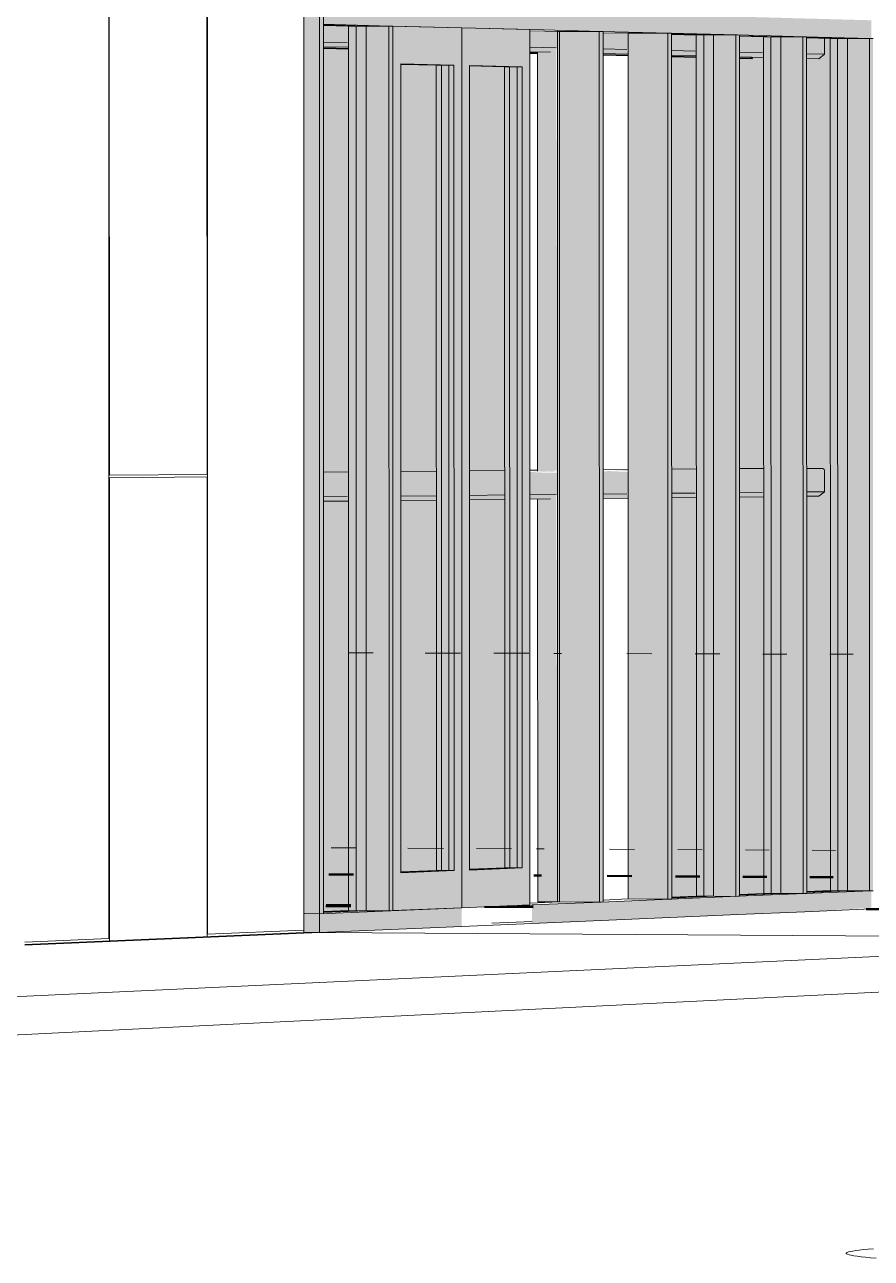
# Model space of a CAD drawing. Header units: inches. Extents: x 31156 to 31160, y -65 to 66.
# Drawn here: x 31156.67972 to 31156.69941, y 59.14584 to 59.17454 of the extents above; entities that cross this region are included whole.
import ezdxf

# ---------------------------------------------------------------- set-up
doc = ezdxf.new("R2010")
doc.units = ezdxf.units.IN
doc.header["$MEASUREMENT"] = 0
doc.linetypes.add('Center 1_4_', pattern=[0.53125, 0.25, -0.09375, 0.09375, -0.09375])
doc.linetypes.add('Hidden', pattern=[0.28125, 0.1875, -0.09375])
for name, color, linetype, lineweight in [('A-DOOR', 31, 'Continuous', 13), ('A-GLAZ-CURT', 52, 'Continuous', 9), ('A-GLAZ-CWMG', 51, 'Continuous', 9), ('A-PROP-SBCK', 71, 'Hidden', 50), ('A-WALL-PATT', 111, 'Continuous', 13), ('C-BLDG-PADS', 91, 'Continuous', 9), ('C-TOPO', 7, 'Continuous', 9), ('Conc', 7, 'Continuous', 9), ('EOP-PR', 4, 'Continuous', 9), ('L-SITE-WALL', 31, 'Continuous', 13), ('PROP', 3, 'Center 1_4_', 9), ('S-BEAM', 12, 'Continuous', 9)]:
    doc.layers.add(name, color=color, linetype=linetype, lineweight=lineweight)

# ---------------------------------------------------------------- blocks, each defined once
blk = doc.blocks.new('FP_20-Looking North East')
at = {"layer": 'A-WALL-PATT', "lineweight": 9}
for p, q in [((31156.681688, 59.164054), (31156.681685, 59.185318)), ((31156.68396, 59.164073), (31156.683957, 59.185181)), ((31156.681677, 59.153277), (31156.681674, 59.174775)), ((31156.683973, 59.153376), (31156.68397, 59.174715)), ((31156.68396, 59.164073), (31156.681688, 59.164054)), ((31156.681688, 59.163998), (31156.68396, 59.164017)), ((31156.681689, 59.153222), (31156.681688, 59.163998)), ((31156.683961, 59.15332), (31156.68396, 59.164017)), ((31156.679721, 59.153194), (31156.681677, 59.153277)), ((31156.683973, 59.153376), (31156.686212, 59.153471))]:
    blk.add_line(p, q, dxfattribs=at)

msp = doc.modelspace()

# ---------------------------------------------------------------- hatches: boundary and pattern name
at = {"layer": 'A-DOOR', "lineweight": 5}
for points in [[(31156.688283, 59.153926), (31156.68828, 59.174503), (31156.687869, 59.174501), (31156.687872, 59.153928), (31156.688237, 59.153926)], [(31156.689583, 59.173594), (31156.688479, 59.173623), (31156.689568, 59.173595)], [(31156.689586, 59.154857), (31156.689583, 59.173594), (31156.689291, 59.173594), (31156.689294, 59.154859)], [(31156.689703, 59.154856), (31156.6897, 59.173595), (31156.689583, 59.173594), (31156.689586, 59.154857)], [(31156.691173, 59.154918), (31156.691171, 59.173558), (31156.69088, 59.173557), (31156.690882, 59.15492)], [(31156.691289, 59.154918), (31156.691287, 59.173558), (31156.691171, 59.173557), (31156.691173, 59.154918)]]:
    msp.add_hatch(color=256, dxfattribs=at).paths.add_polyline_path(points, flags=0)
h = msp.add_hatch(color=256, dxfattribs=at)
h.paths.add_polyline_path([(31156.688283, 59.153926), (31156.689884, 59.153992), (31156.689881, 59.174462), (31156.68828, 59.174503), (31156.688283, 59.153961)], flags=0)
h.paths.add_polyline_path([(31156.688465, 59.154809), (31156.688463, 59.173623), (31156.6897, 59.173595), (31156.689703, 59.154856)], flags=0)
h = msp.add_hatch(color=256, dxfattribs=at)
h.paths.add_polyline_path([(31156.689884, 59.153992), (31156.691469, 59.154058), (31156.691466, 59.174421), (31156.689881, 59.174462), (31156.689884, 59.155014)], flags=0)
h.paths.add_polyline_path([(31156.690065, 59.15487), (31156.690063, 59.173587), (31156.691287, 59.173558), (31156.691289, 59.154918)], flags=0)
at = {"layer": 'A-DOOR', "lineweight": 5, "transparency": 33554496}
for points in [[(31156.688348, 59.154809), (31156.689586, 59.154857), (31156.689583, 59.173594), (31156.688346, 59.173623), (31156.688348, 59.155014)], [(31156.689948, 59.154871), (31156.691173, 59.154918), (31156.691171, 59.173558), (31156.689946, 59.173586), (31156.689948, 59.155014)]]:
    msp.add_hatch(color=256, dxfattribs=at).paths.add_polyline_path(points, flags=0)
at = {"layer": 'A-GLAZ-CURT', "transparency": 33554458}
for points in [[(31156.686672, 59.153884), (31156.687663, 59.153925), (31156.687634, 59.174504), (31156.68667, 59.174504), (31156.686672, 59.153924)], [(31156.694767, 59.15422), (31156.695739, 59.15426), (31156.695712, 59.174296), (31156.694764, 59.174296), (31156.694767, 59.154259)], [(31156.696345, 59.154285), (31156.697304, 59.154325), (31156.697277, 59.174256), (31156.696342, 59.17425), (31156.696345, 59.154324)], [(31156.697906, 59.15435), (31156.698852, 59.154389), (31156.698825, 59.174216), (31156.697903, 59.174216), (31156.697906, 59.154388)]]:
    msp.add_hatch(color=256, dxfattribs=at).paths.add_polyline_path(points, flags=0)
at = {"layer": 'A-GLAZ-CURT', "lineweight": 5, "transparency": 33554458}
for points in [[(31156.694246, 59.154198), (31156.694244, 59.174334), (31156.694013, 59.174328), (31156.694016, 59.154199), (31156.694174, 59.154198)], [(31156.695826, 59.154264), (31156.695824, 59.174293), (31156.695594, 59.174288), (31156.695597, 59.154265), (31156.695755, 59.154264)], [(31156.69739, 59.154328), (31156.697387, 59.174253), (31156.697159, 59.17425), (31156.697162, 59.15433), (31156.697319, 59.154329)]]:
    msp.add_hatch(color=256, dxfattribs=at).paths.add_polyline_path(points, flags=0)
at = {"layer": 'A-GLAZ-CWMG', "lineweight": 5}
for points in [[(31156.686578, 59.153855), (31156.686575, 59.174767), (31156.686209, 59.174766), (31156.686212, 59.153857)], [(31156.686578, 59.153855), (31156.68667, 59.153859), (31156.686667, 59.174765), (31156.686575, 59.174767), (31156.686578, 59.153957)], [(31156.688234, 59.174504), (31156.688234, 59.174942), (31156.686667, 59.174985), (31156.686667, 59.174545)], [(31156.687663, 59.153927), (31156.68766, 59.174502), (31156.687249, 59.174501), (31156.687252, 59.153927), (31156.687298, 59.153929)], [(31156.68766, 59.174504), (31156.687658, 59.174519), (31156.687588, 59.174505)], [(31156.688191, 59.153924), (31156.688189, 59.174504), (31156.68766, 59.174501), (31156.687663, 59.153927)], [(31156.688191, 59.153922), (31156.688283, 59.153926), (31156.68828, 59.174503), (31156.688189, 59.174505), (31156.688191, 59.153961)], [(31156.692153, 59.174376), (31156.692104, 59.174404), (31156.692111, 59.174377)], [(31156.692111, 59.154129), (31156.692155, 59.154132), (31156.692153, 59.174376), (31156.692108, 59.174375), (31156.692111, 59.154132)], [(31156.693082, 59.154127), (31156.693079, 59.174378), (31156.692153, 59.174366), (31156.692155, 59.15413), (31156.6922, 59.154132)], [(31156.693082, 59.154125), (31156.69317, 59.154129), (31156.693168, 59.174377), (31156.693079, 59.174379), (31156.693081, 59.155014)], [(31156.693753, 59.174335), (31156.693749, 59.174362), (31156.693174, 59.17435)], [(31156.694677, 59.154194), (31156.694674, 59.174337), (31156.693753, 59.174334), (31156.693755, 59.154197), (31156.694112, 59.154197)], [(31156.694677, 59.154192), (31156.694765, 59.154195), (31156.694762, 59.174336), (31156.694674, 59.174338), (31156.694677, 59.155014)], [(31156.695737, 59.174296), (31156.695332, 59.174321), (31156.695669, 59.174297)], [(31156.695739, 59.154262), (31156.695737, 59.174294), (31156.695336, 59.174293), (31156.695338, 59.154262), (31156.695381, 59.154264)], [(31156.696256, 59.154259), (31156.696253, 59.174296), (31156.695737, 59.174293), (31156.695739, 59.154262)], [(31156.696256, 59.154257), (31156.696342, 59.154261), (31156.69634, 59.174295), (31156.696253, 59.174297), (31156.696256, 59.155013)], [(31156.697301, 59.174255), (31156.696898, 59.174281), (31156.697234, 59.174257)], [(31156.697304, 59.154327), (31156.697301, 59.174254), (31156.696902, 59.17425), (31156.696904, 59.154327), (31156.696947, 59.154329)], [(31156.697818, 59.154324), (31156.697815, 59.174256), (31156.697301, 59.17425), (31156.697304, 59.154327)], [(31156.697818, 59.154322), (31156.697904, 59.154326), (31156.697901, 59.174255), (31156.697815, 59.17425), (31156.697818, 59.155013)], [(31156.698849, 59.174215), (31156.698313, 59.174244), (31156.698783, 59.174217)], [(31156.698852, 59.154391), (31156.698849, 59.174214), (31156.698452, 59.174213), (31156.698454, 59.154391), (31156.698497, 59.154393)], [(31156.699364, 59.154388), (31156.699361, 59.174216), (31156.698849, 59.174213), (31156.698852, 59.154391)], [(31156.699364, 59.154386), (31156.699449, 59.15439), (31156.699446, 59.174215), (31156.699361, 59.174217), (31156.699364, 59.155013)], [(31156.686578, 59.153416), (31156.688237, 59.153488), (31156.688237, 59.153924), (31156.686578, 59.153855)]]:
    msp.add_hatch(color=256, dxfattribs=at).paths.add_polyline_path(points, flags=0)
at = {"layer": 'A-GLAZ-CWMG'}
for points in [[(31156.689881, 59.174462), (31156.689881, 59.174897), (31156.688234, 59.174942), (31156.688234, 59.174504), (31156.689709, 59.174466)], [(31156.691511, 59.17442), (31156.691511, 59.174853), (31156.689881, 59.174897), (31156.689881, 59.174462)], [(31156.693123, 59.174378), (31156.693123, 59.174809), (31156.691511, 59.174853), (31156.691511, 59.17442)], [(31156.694718, 59.174337), (31156.694718, 59.174766), (31156.693123, 59.174809), (31156.693123, 59.174378), (31156.69411, 59.174353)], [(31156.696297, 59.174296), (31156.696296, 59.174723), (31156.694718, 59.174766), (31156.694718, 59.174337)], [(31156.697858, 59.174256), (31156.697858, 59.17468), (31156.696296, 59.174723), (31156.696297, 59.174296)], [(31156.699404, 59.174216), (31156.699403, 59.174638), (31156.697858, 59.17468), (31156.697858, 59.174256), (31156.698095, 59.17425)], [(31156.697861, 59.153901), (31156.699406, 59.153992), (31156.699406, 59.154388), (31156.697861, 59.154324), (31156.697861, 59.153988)], [(31156.691514, 59.153628), (31156.693126, 59.153698), (31156.693126, 59.154127), (31156.691514, 59.15406), (31156.691514, 59.15397)], [(31156.693126, 59.153698), (31156.694721, 59.153766), (31156.694721, 59.154193), (31156.693126, 59.154127), (31156.693126, 59.153975)], [(31156.694721, 59.153766), (31156.696299, 59.153834), (31156.696299, 59.154259), (31156.694721, 59.154193), (31156.694721, 59.153979)], [(31156.696299, 59.153834), (31156.697861, 59.153901), (31156.697861, 59.154324), (31156.696299, 59.154259), (31156.696299, 59.153984)], [(31156.686548, 59.153415), (31156.686578, 59.153416), (31156.686578, 59.153855), (31156.686212, 59.153857), (31156.686212, 59.153417)], [(31156.688237, 59.153488), (31156.689884, 59.153558), (31156.689884, 59.153992), (31156.688237, 59.153924)]]:
    msp.add_hatch(color=256, dxfattribs=at).paths.add_polyline_path(points, flags=0)
at = {"layer": 'A-GLAZ-CWMG', "lineweight": 5}
h = msp.add_hatch(color=256, dxfattribs=at)
h.paths.add_polyline_path([(31156.692111, 59.154129), (31156.692081, 59.163607), (31156.691948, 59.163503), (31156.691647, 59.1635), (31156.691648, 59.154131)], flags=0)
h.paths.add_polyline_path([(31156.692037, 59.164157), (31156.69211, 59.164169), (31156.692079, 59.174), (31156.691947, 59.173896), (31156.691646, 59.173903), (31156.691647, 59.164157)], flags=0)
at = {"layer": 'S-BEAM', "lineweight": 5}
h = msp.add_hatch(color=256, dxfattribs=at)
h.paths.add_polyline_path([(31156.698317, 59.173848), (31156.698317, 59.174218), (31156.697905, 59.174213), (31156.697908, 59.173858)], flags=0)
h.paths.add_polyline_path([(31156.696902, 59.173882), (31156.696902, 59.174254), (31156.696344, 59.17425), (31156.696347, 59.173896)], flags=0)
h.paths.add_polyline_path([(31156.695336, 59.17392), (31156.695336, 59.174294), (31156.694766, 59.174293), (31156.694769, 59.173934)], flags=0)
h.paths.add_polyline_path([(31156.68725, 59.174118), (31156.68725, 59.174502), (31156.686672, 59.174501), (31156.686674, 59.174132)], flags=0)
h.paths.add_polyline_path([(31156.678658, 59.174328), (31156.678658, 59.174723), (31156.678154, 59.174723), (31156.678157, 59.174341), (31156.678658, 59.174328)], flags=0)
h.paths.add_polyline_path([(31156.639147, 59.175295), (31156.639147, 59.175739), (31156.638351, 59.175739), (31156.638353, 59.175314), (31156.639147, 59.175295)], flags=0)
h.paths.add_polyline_path([(31156.576335, 59.176831), (31156.576335, 59.177354), (31156.574546, 59.1774), (31156.574549, 59.176875), (31156.576335, 59.176831)], flags=0)
h.paths.add_polyline_path([(31156.570169, 59.176982), (31156.570169, 59.177512), (31156.568393, 59.177558), (31156.568396, 59.177025)], flags=0)
h.paths.add_polyline_path([(31156.566973, 59.17706), (31156.566973, 59.177594), (31156.565158, 59.177641), (31156.565161, 59.177104), (31156.566624, 59.177069)], flags=0)
h.paths.add_polyline_path([(31156.563728, 59.177139), (31156.563728, 59.177678), (31156.561874, 59.177726), (31156.561877, 59.177185), (31156.562231, 59.177176)], flags=0)
h.paths.add_polyline_path([(31156.560434, 59.17722), (31156.560433, 59.177763), (31156.558539, 59.177811), (31156.558542, 59.177266)], flags=0)
h.paths.add_polyline_path([(31156.486483, 59.179029), (31156.486483, 59.179664), (31156.48408, 59.179726), (31156.484082, 59.179087), (31156.486483, 59.179029)], flags=0)
h.paths.add_polyline_path([(31156.41626, 59.180746), (31156.41626, 59.181469), (31156.412206, 59.181574), (31156.412209, 59.180845), (31156.41626, 59.180746)], flags=0)
h.paths.add_polyline_path([(31156.337335, 59.182677), (31156.337335, 59.183499), (31156.332618, 59.18362), (31156.33262, 59.182792), (31156.334224, 59.182753)], flags=0)
h.paths.add_polyline_path([(31156.305378, 59.183458), (31156.305378, 59.18432), (31156.299404, 59.184474), (31156.299406, 59.183604)], flags=0)
h.paths.add_polyline_path([(31156.297163, 59.183659), (31156.297163, 59.184531), (31156.290743, 59.184696), (31156.290745, 59.183816)], flags=0)
h.paths.add_polyline_path([(31156.288477, 59.183872), (31156.288477, 59.184755), (31156.281864, 59.184925), (31156.281865, 59.184033), (31156.286087, 59.18393)], flags=0)
h.paths.add_polyline_path([(31156.279571, 59.184089), (31156.279571, 59.184984), (31156.272757, 59.185159), (31156.272758, 59.184256), (31156.277339, 59.184144)], flags=0)
h.paths.add_polyline_path([(31156.270437, 59.184313), (31156.270437, 59.185219), (31156.263414, 59.185399), (31156.263415, 59.184484), (31156.268591, 59.184358)], flags=0)
h.paths.add_polyline_path([(31156.261067, 59.184542), (31156.261067, 59.185459), (31156.253825, 59.185646), (31156.253827, 59.184719), (31156.255472, 59.184679)], flags=0)
h.paths.add_polyline_path([(31156.251451, 59.184777), (31156.251451, 59.185707), (31156.246072, 59.185845), (31156.246072, 59.184909), (31156.246727, 59.184893)], flags=0)
h = msp.add_hatch(color=256, dxfattribs=at)
h.paths.add_polyline_path([(31156.696646, 59.173758), (31156.696614, 59.173784), (31156.696524, 59.173761)], flags=0)
h.paths.add_polyline_path([(31156.695343, 59.17379), (31156.695343, 59.173814), (31156.695343, 59.17379)], flags=0)
h.paths.add_polyline_path([(31156.687257, 59.173984), (31156.687257, 59.174009), (31156.687257, 59.173984)], flags=0)
h.paths.add_polyline_path([(31156.570177, 59.176796), (31156.570177, 59.176831), (31156.568401, 59.176874), (31156.568404, 59.176839), (31156.570177, 59.176796)], flags=0)
h.paths.add_polyline_path([(31156.566271, 59.17689), (31156.566271, 59.176925), (31156.565166, 59.176952), (31156.565169, 59.176916)], flags=0)
h.paths.add_polyline_path([(31156.563736, 59.176951), (31156.563736, 59.176986), (31156.561882, 59.177031), (31156.561885, 59.176995), (31156.563736, 59.176951)], flags=0)
h.paths.add_polyline_path([(31156.560441, 59.17703), (31156.560442, 59.177066), (31156.558547, 59.177111), (31156.55855, 59.177075), (31156.560441, 59.17703)], flags=0)
h.paths.add_polyline_path([(31156.416266, 59.180493), (31156.416267, 59.180541), (31156.412213, 59.180638), (31156.412215, 59.18059), (31156.413354, 59.180563)], flags=0)
h.paths.add_polyline_path([(31156.334587, 59.182455), (31156.334526, 59.182511), (31156.332623, 59.182557), (31156.332625, 59.182502), (31156.33423, 59.182464)], flags=0)
h.paths.add_polyline_path([(31156.302631, 59.183223), (31156.302568, 59.183281), (31156.299409, 59.183357), (31156.29941, 59.1833)], flags=0)
h.paths.add_polyline_path([(31156.297167, 59.183354), (31156.297168, 59.183411), (31156.290748, 59.183566), (31156.290749, 59.183508), (31156.29387, 59.183433)], flags=0)
h.paths.add_polyline_path([(31156.288481, 59.183562), (31156.288481, 59.183621), (31156.281868, 59.18378), (31156.281869, 59.183721), (31156.285158, 59.183642)], flags=0)
h.paths.add_polyline_path([(31156.279575, 59.183776), (31156.279575, 59.183835), (31156.272761, 59.184), (31156.272762, 59.18394), (31156.277844, 59.183818)], flags=0)
h.paths.add_polyline_path([(31156.270441, 59.183996), (31156.270441, 59.184056), (31156.263417, 59.184225), (31156.263418, 59.184164), (31156.268595, 59.18404)], flags=0)
h.paths.add_polyline_path([(31156.26107, 59.184221), (31156.26107, 59.184281), (31156.253829, 59.184456), (31156.25383, 59.184395), (31156.257671, 59.184303)], flags=0)
h.paths.add_polyline_path([(31156.251454, 59.184452), (31156.251454, 59.184513), (31156.24581, 59.184649), (31156.245778, 59.184694), (31156.245902, 59.184815), (31156.244519, 59.184849), (31156.24452, 59.184618), (31156.248028, 59.184534)], flags=0)
h = msp.add_hatch(color=256, dxfattribs=at)
h.paths.add_polyline_path([(31156.698186, 59.173745), (31156.698317, 59.173848), (31156.697905, 59.173858), (31156.697908, 59.173752)], flags=0)
h.paths.add_polyline_path([(31156.696903, 59.173776), (31156.696873, 59.173883), (31156.696344, 59.173896), (31156.696347, 59.17379), (31156.696742, 59.17378)], flags=0)
h.paths.add_polyline_path([(31156.695336, 59.173814), (31156.695307, 59.173921), (31156.694766, 59.173934), (31156.694769, 59.173828), (31156.695175, 59.173818)], flags=0)
h.paths.add_polyline_path([(31156.68725, 59.174009), (31156.68722, 59.174119), (31156.686672, 59.174132), (31156.686675, 59.174023), (31156.687085, 59.174013)], flags=0)
h.paths.add_polyline_path([(31156.678599, 59.174218), (31156.678737, 59.174326), (31156.678154, 59.174341), (31156.678157, 59.174228)], flags=0)
h.paths.add_polyline_path([(31156.639099, 59.17517), (31156.639252, 59.175292), (31156.638351, 59.175314), (31156.638354, 59.175188)], flags=0)
h.paths.add_polyline_path([(31156.576314, 59.176683), (31156.576336, 59.176701), (31156.576335, 59.176831), (31156.574546, 59.176875), (31156.574549, 59.176725), (31156.576123, 59.176687)], flags=0)
h.paths.add_polyline_path([(31156.57017, 59.176831), (31156.570169, 59.176982), (31156.568393, 59.177025), (31156.568396, 59.176874), (31156.57017, 59.176831)], flags=0)
h.paths.add_polyline_path([(31156.566757, 59.176913), (31156.566887, 59.176987), (31156.566973, 59.176987), (31156.566973, 59.17706), (31156.565158, 59.177104), (31156.565162, 59.176952), (31156.566624, 59.176916)], flags=0)
h.paths.add_polyline_path([(31156.563729, 59.176986), (31156.563728, 59.177139), (31156.561874, 59.177185), (31156.561877, 59.177031), (31156.563729, 59.176986)], flags=0)
h.paths.add_polyline_path([(31156.560434, 59.177066), (31156.560433, 59.17722), (31156.558539, 59.177266), (31156.558542, 59.177111), (31156.560434, 59.177066)], flags=0)
h.paths.add_polyline_path([(31156.486484, 59.178848), (31156.486483, 59.179029), (31156.48408, 59.179087), (31156.484083, 59.178906), (31156.486484, 59.178848)], flags=0)
h.paths.add_polyline_path([(31156.41626, 59.18054), (31156.41626, 59.180746), (31156.412206, 59.180845), (31156.412209, 59.180638), (31156.41626, 59.18054)], flags=0)
h.paths.add_polyline_path([(31156.337336, 59.182443), (31156.337335, 59.182677), (31156.332618, 59.182792), (31156.33262, 59.182556), (31156.337336, 59.182443)], flags=0)
h.paths.add_polyline_path([(31156.305378, 59.183213), (31156.305378, 59.183458), (31156.299404, 59.183604), (31156.299406, 59.183357), (31156.305072, 59.18322)], flags=0)
h.paths.add_polyline_path([(31156.297163, 59.183411), (31156.297163, 59.183659), (31156.290743, 59.183816), (31156.290745, 59.183566), (31156.296855, 59.183418)], flags=0)
h.paths.add_polyline_path([(31156.288477, 59.18362), (31156.288477, 59.183872), (31156.281864, 59.184033), (31156.281865, 59.18378), (31156.288166, 59.183628)], flags=0)
h.paths.add_polyline_path([(31156.279571, 59.183835), (31156.279571, 59.184089), (31156.272757, 59.184256), (31156.272758, 59.183999), (31156.279258, 59.183842)], flags=0)
h.paths.add_polyline_path([(31156.270438, 59.184055), (31156.270437, 59.184313), (31156.263414, 59.184485), (31156.263415, 59.184224), (31156.270121, 59.184063)], flags=0)
h.paths.add_polyline_path([(31156.261067, 59.184281), (31156.261067, 59.184542), (31156.253825, 59.184719), (31156.253827, 59.184455), (31156.260749, 59.184289)], flags=0)
h.paths.add_polyline_path([(31156.251451, 59.184513), (31156.251451, 59.184777), (31156.246072, 59.184909), (31156.245807, 59.184649), (31156.25113, 59.18452)], flags=0)
h = msp.add_hatch(color=256, dxfattribs=at)
h.paths.add_polyline_path([(31156.69663, 59.173741), (31156.696646, 59.173758), (31156.696426, 59.173745)], flags=0)
h.paths.add_polyline_path([(31156.695343, 59.173771), (31156.695343, 59.17379), (31156.695343, 59.173771)], flags=0)
h.paths.add_polyline_path([(31156.687257, 59.173965), (31156.687257, 59.173984), (31156.687257, 59.173965)], flags=0)
h.paths.add_polyline_path([(31156.570177, 59.17677), (31156.570177, 59.176796), (31156.570177, 59.17677)], flags=0)
h.paths.add_polyline_path([(31156.566271, 59.176864), (31156.566271, 59.17689), (31156.565169, 59.17689)], flags=0)
h.paths.add_polyline_path([(31156.563736, 59.176925), (31156.563736, 59.176951), (31156.563736, 59.176925)], flags=0)
h.paths.add_polyline_path([(31156.560442, 59.177004), (31156.560441, 59.17703), (31156.560441, 59.177004)], flags=0)
h.paths.add_polyline_path([(31156.416266, 59.180458), (31156.416266, 59.180493), (31156.412213, 59.18059), (31156.412215, 59.180555), (31156.413072, 59.180534)], flags=0)
h.paths.add_polyline_path([(31156.334557, 59.182416), (31156.334587, 59.182455), (31156.332623, 59.182502), (31156.332625, 59.182462), (31156.33423, 59.182423)], flags=0)
h.paths.add_polyline_path([(31156.3026, 59.183181), (31156.302631, 59.183223), (31156.299409, 59.1833), (31156.29941, 59.183258)], flags=0)
h.paths.add_polyline_path([(31156.297168, 59.183311), (31156.297167, 59.183354), (31156.290748, 59.183508), (31156.290749, 59.183465)], flags=0)
h.paths.add_polyline_path([(31156.288481, 59.18352), (31156.288481, 59.183562), (31156.281868, 59.183721), (31156.281869, 59.183678)], flags=0)
h.paths.add_polyline_path([(31156.279575, 59.183733), (31156.279575, 59.183776), (31156.27276, 59.18394), (31156.272762, 59.183896), (31156.276033, 59.183818)], flags=0)
h.paths.add_polyline_path([(31156.270441, 59.183952), (31156.270441, 59.183996), (31156.263417, 59.184164), (31156.263418, 59.18412), (31156.268595, 59.183996)], flags=0)
h.paths.add_polyline_path([(31156.26107, 59.184176), (31156.26107, 59.184221), (31156.253829, 59.184395), (31156.25383, 59.18435), (31156.255475, 59.18431)], flags=0)
h.paths.add_polyline_path([(31156.251454, 59.184407), (31156.251454, 59.184452), (31156.244519, 59.184618), (31156.24452, 59.184573), (31156.24673, 59.18452)], flags=0)
h = msp.add_hatch(color=256, dxfattribs=at)
h.paths.add_polyline_path([(31156.693753, 59.173959), (31156.693753, 59.174335), (31156.693172, 59.174334), (31156.693174, 59.173973)], flags=0)
h.paths.add_polyline_path([(31156.692153, 59.173998), (31156.692153, 59.174376), (31156.69147, 59.174375), (31156.691473, 59.174015)], flags=0)
h.paths.add_polyline_path([(31156.482016, 59.179138), (31156.482015, 59.180003), (31156.418146, 59.181673), (31156.418148, 59.1807), (31156.482015, 59.179138)], flags=0)
h = msp.add_hatch(color=256, dxfattribs=at)
h.paths.add_polyline_path([(31156.693753, 59.173852), (31156.693724, 59.17396), (31156.693172, 59.173973), (31156.693175, 59.173866), (31156.693592, 59.173856)], flags=0)
h.paths.add_polyline_path([(31156.691991, 59.173895), (31156.692108, 59.173999), (31156.69147, 59.174015), (31156.691474, 59.173907)], flags=0)
h.paths.add_polyline_path([(31156.482017, 59.178956), (31156.482015, 59.179138), (31156.418146, 59.1807), (31156.418149, 59.180495), (31156.482016, 59.178956)], flags=0)
h = msp.add_hatch(color=256, dxfattribs=at)
h.paths.add_polyline_path([(31156.69376, 59.173828), (31156.693757, 59.173852), (31156.69376, 59.173828)], flags=0)
h.paths.add_polyline_path([(31156.691651, 59.173878), (31156.691651, 59.173903), (31156.69148, 59.173882)], flags=0)
h.paths.add_polyline_path([(31156.482024, 59.178914), (31156.482023, 59.178956), (31156.418153, 59.180495), (31156.418155, 59.180448), (31156.482022, 59.178914)], flags=0)
h = msp.add_hatch(color=256, dxfattribs=at)
h.paths.add_polyline_path([(31156.69376, 59.173809), (31156.69376, 59.173828), (31156.69376, 59.173809)], flags=0)
h.paths.add_polyline_path([(31156.691651, 59.17386), (31156.691651, 59.173878), (31156.691651, 59.17386)], flags=0)
h.paths.add_polyline_path([(31156.482024, 59.178882), (31156.482022, 59.178914), (31156.418152, 59.180448), (31156.418155, 59.180413), (31156.482023, 59.178882)], flags=0)
h = msp.add_hatch(color=256, dxfattribs=at)
h.paths.add_polyline_path([(31156.244602, 59.160401), (31156.251451, 59.160458), (31156.251451, 59.160558), (31156.244558, 59.160488), (31156.24459, 59.160451)], flags=0)
h.paths.add_polyline_path([(31156.253826, 59.160477), (31156.261068, 59.160538), (31156.261067, 59.160637), (31156.253826, 59.160563), (31156.253826, 59.160478)], flags=0)
h.paths.add_polyline_path([(31156.263414, 59.160557), (31156.270438, 59.160617), (31156.270437, 59.160713), (31156.263414, 59.160642), (31156.263414, 59.160558)], flags=0)
h.paths.add_polyline_path([(31156.272757, 59.160635), (31156.279572, 59.160693), (31156.279571, 59.160788), (31156.272757, 59.160718), (31156.272757, 59.160636)], flags=0)
h.paths.add_polyline_path([(31156.281864, 59.16071), (31156.288477, 59.160767), (31156.288477, 59.160861), (31156.281864, 59.160792), (31156.281864, 59.160712)], flags=0)
h.paths.add_polyline_path([(31156.290744, 59.160784), (31156.297164, 59.16084), (31156.297163, 59.160931), (31156.290744, 59.160864), (31156.290744, 59.160786)], flags=0)
h.paths.add_polyline_path([(31156.299405, 59.160856), (31156.305379, 59.160908), (31156.305378, 59.160999), (31156.299405, 59.160935), (31156.299405, 59.160858)], flags=0)
h.paths.add_polyline_path([(31156.332619, 59.161132), (31156.337336, 59.161175), (31156.337335, 59.16126), (31156.332619, 59.161206), (31156.332619, 59.161136)], flags=0)
h.paths.add_polyline_path([(31156.484081, 59.162389), (31156.486485, 59.16242), (31156.486483, 59.162478), (31156.484081, 59.162441), (31156.484081, 59.1624)], flags=0)
h.paths.add_polyline_path([(31156.55854, 59.163008), (31156.560435, 59.163053), (31156.560434, 59.163082), (31156.55854, 59.163037), (31156.55854, 59.163021)], flags=0)
h.paths.add_polyline_path([(31156.561875, 59.163035), (31156.56373, 59.16308), (31156.563728, 59.163109), (31156.561875, 59.163064), (31156.561875, 59.163049)], flags=0)
h.paths.add_polyline_path([(31156.56516, 59.163063), (31156.566885, 59.163106), (31156.566878, 59.163135), (31156.56516, 59.163091), (31156.56516, 59.163077)], flags=0)
h.paths.add_polyline_path([(31156.568394, 59.16309), (31156.570171, 59.163133), (31156.57017, 59.163162), (31156.568394, 59.163118), (31156.568394, 59.163104)], flags=0)
h.paths.add_polyline_path([(31156.574547, 59.163141), (31156.576337, 59.163184), (31156.576336, 59.163212), (31156.574547, 59.163169), (31156.574547, 59.163155)], flags=0)
h.paths.add_polyline_path([(31156.638352, 59.16367), (31156.639241, 59.163706), (31156.639203, 59.163725), (31156.638352, 59.163688)], flags=0)
h.paths.add_polyline_path([(31156.678155, 59.164001), (31156.678731, 59.164029), (31156.678694, 59.164048), (31156.678155, 59.16402)], flags=0)
h.paths.add_polyline_path([(31156.686673, 59.164072), (31156.687251, 59.164098), (31156.68725, 59.164118), (31156.686673, 59.164091)], flags=0)
h.paths.add_polyline_path([(31156.694768, 59.164139), (31156.695337, 59.164164), (31156.695336, 59.164184), (31156.694768, 59.164159)], flags=0)
h.paths.add_polyline_path([(31156.696345, 59.164152), (31156.696903, 59.164177), (31156.696902, 59.164197), (31156.696345, 59.164172)], flags=0)
h.paths.add_polyline_path([(31156.697907, 59.164165), (31156.698312, 59.164188), (31156.698275, 59.164208), (31156.697907, 59.164185)], flags=0)
h = msp.add_hatch(color=256, dxfattribs=at)
h.paths.add_polyline_path([(31156.244602, 59.159135), (31156.251451, 59.159203), (31156.251451, 59.160458), (31156.244602, 59.160401), (31156.244602, 59.159845)], flags=0)
h.paths.add_polyline_path([(31156.253826, 59.159227), (31156.261068, 59.159299), (31156.261067, 59.160538), (31156.253826, 59.160477), (31156.253826, 59.159845)], flags=0)
h.paths.add_polyline_path([(31156.263414, 59.159323), (31156.270438, 59.159393), (31156.270437, 59.160615), (31156.263414, 59.160557), (31156.263414, 59.159845)], flags=0)
h.paths.add_polyline_path([(31156.272757, 59.159416), (31156.279572, 59.159484), (31156.279571, 59.160691), (31156.272757, 59.160635), (31156.272757, 59.159844)], flags=0)
h.paths.add_polyline_path([(31156.281864, 59.159507), (31156.288477, 59.159573), (31156.288477, 59.160765), (31156.281864, 59.16071), (31156.281864, 59.159844)], flags=0)
h.paths.add_polyline_path([(31156.290744, 59.159596), (31156.297164, 59.15966), (31156.297163, 59.160837), (31156.290744, 59.160784), (31156.290744, 59.159843)], flags=0)
h.paths.add_polyline_path([(31156.299405, 59.159682), (31156.305379, 59.159742), (31156.305378, 59.160906), (31156.299405, 59.160856), (31156.299405, 59.159843)], flags=0)
h.paths.add_polyline_path([(31156.332619, 59.160014), (31156.337336, 59.160061), (31156.337335, 59.161171), (31156.332619, 59.161132)], flags=0)
h.paths.add_polyline_path([(31156.484081, 59.161528), (31156.486485, 59.161552), (31156.486483, 59.162409), (31156.484081, 59.162389)], flags=0)
h.paths.add_polyline_path([(31156.55854, 59.162272), (31156.560435, 59.162291), (31156.560433, 59.163023), (31156.55854, 59.163008)], flags=0)
h.paths.add_polyline_path([(31156.561875, 59.162305), (31156.56373, 59.162324), (31156.563728, 59.163051), (31156.561875, 59.163035)], flags=0)
h.paths.add_polyline_path([(31156.56516, 59.162338), (31156.566975, 59.162356), (31156.566973, 59.163078), (31156.56516, 59.163063)], flags=0)
h.paths.add_polyline_path([(31156.568394, 59.162371), (31156.570171, 59.162388), (31156.570169, 59.163104), (31156.568394, 59.16309)], flags=0)
h.paths.add_polyline_path([(31156.574547, 59.162432), (31156.576337, 59.16245), (31156.576335, 59.163155), (31156.574547, 59.163141)], flags=0)
h.paths.add_polyline_path([(31156.638352, 59.16307), (31156.639148, 59.163078), (31156.639147, 59.163677), (31156.638352, 59.16367)], flags=0)
h.paths.add_polyline_path([(31156.678155, 59.163468), (31156.67866, 59.163473), (31156.678658, 59.164005), (31156.678155, 59.164001)], flags=0)
h.paths.add_polyline_path([(31156.686673, 59.163553), (31156.687251, 59.163558), (31156.68725, 59.164077), (31156.686673, 59.164072)], flags=0)
h.paths.add_polyline_path([(31156.694768, 59.163634), (31156.695337, 59.163639), (31156.695336, 59.164144), (31156.694768, 59.164139)], flags=0)
h.paths.add_polyline_path([(31156.696345, 59.163649), (31156.696903, 59.163655), (31156.696902, 59.164157), (31156.696345, 59.164152)], flags=0)
h.paths.add_polyline_path([(31156.697907, 59.163665), (31156.698318, 59.163669), (31156.698318, 59.164168), (31156.697907, 59.164165)], flags=0)
h = msp.add_hatch(color=256, dxfattribs=at)
h.paths.add_polyline_path([(31156.433234, 59.161967), (31156.482018, 59.162383), (31156.482015, 59.162441), (31156.433234, 59.162026), (31156.433234, 59.161975)], flags=0)
h.paths.add_polyline_path([(31156.691472, 59.164112), (31156.692109, 59.164147), (31156.692082, 59.164157), (31156.691472, 59.164131)], flags=0)
h.paths.add_polyline_path([(31156.693173, 59.164126), (31156.693754, 59.164151), (31156.693753, 59.164171), (31156.693173, 59.164145)], flags=0)
h = msp.add_hatch(color=256, dxfattribs=at)
h.paths.add_polyline_path([(31156.433234, 59.16102), (31156.482018, 59.161507), (31156.482015, 59.162372), (31156.433234, 59.161967), (31156.433234, 59.161036)], flags=0)
h.paths.add_polyline_path([(31156.691472, 59.163601), (31156.692154, 59.163607), (31156.692153, 59.164117), (31156.691472, 59.164112)], flags=0)
h.paths.add_polyline_path([(31156.693173, 59.163618), (31156.693754, 59.163623), (31156.693753, 59.164131), (31156.693173, 59.164126)], flags=0)
h = msp.add_hatch(color=256, dxfattribs=at)
h.paths.add_polyline_path([(31156.57193, 59.163119), (31156.573665, 59.163162), (31156.573664, 59.16319), (31156.57193, 59.163147), (31156.57193, 59.163133)], flags=0)
h.paths.add_polyline_path([(31156.688468, 59.164087), (31156.689295, 59.164115), (31156.689294, 59.164135), (31156.688468, 59.164106)], flags=0)
h.paths.add_polyline_path([(31156.690068, 59.1641), (31156.690883, 59.164128), (31156.690882, 59.164148), (31156.690068, 59.164119)], flags=0)
h = msp.add_hatch(color=256, dxfattribs=at)
h.paths.add_polyline_path([(31156.57193, 59.162406), (31156.573665, 59.162423), (31156.573663, 59.163133), (31156.57193, 59.163119)], flags=0)
h.paths.add_polyline_path([(31156.688469, 59.163571), (31156.689295, 59.163579), (31156.689294, 59.164093), (31156.688468, 59.164087)], flags=0)
h.paths.add_polyline_path([(31156.690068, 59.163587), (31156.690883, 59.163595), (31156.690882, 59.164107), (31156.690068, 59.1641)], flags=0)
h = msp.add_hatch(color=256, dxfattribs=at)
h.paths.add_polyline_path([(31156.244516, 59.15888), (31156.251452, 59.158951), (31156.251451, 59.159203), (31156.244602, 59.159135), (31156.244516, 59.159052)], flags=0)
h.paths.add_polyline_path([(31156.253826, 59.158976), (31156.261068, 59.159051), (31156.261067, 59.159299), (31156.253826, 59.159227)], flags=0)
h.paths.add_polyline_path([(31156.263415, 59.159075), (31156.270438, 59.159148), (31156.270437, 59.159393), (31156.263414, 59.159323)], flags=0)
h.paths.add_polyline_path([(31156.272758, 59.159171), (31156.279572, 59.159242), (31156.279571, 59.159484), (31156.272757, 59.159416)], flags=0)
h.paths.add_polyline_path([(31156.281865, 59.159266), (31156.288478, 59.159334), (31156.288477, 59.159573), (31156.281864, 59.159507)], flags=0)
h.paths.add_polyline_path([(31156.290745, 59.159357), (31156.297164, 59.159424), (31156.297163, 59.15966), (31156.290744, 59.159596)], flags=0)
h.paths.add_polyline_path([(31156.299406, 59.159447), (31156.305379, 59.159509), (31156.305378, 59.159742), (31156.299405, 59.159682)], flags=0)
h.paths.add_polyline_path([(31156.332619, 59.15979), (31156.337337, 59.159841), (31156.337335, 59.160061), (31156.332619, 59.160014), (31156.332619, 59.159841)], flags=0)
h.paths.add_polyline_path([(31156.484082, 59.161355), (31156.486485, 59.16138), (31156.486483, 59.161552), (31156.484081, 59.161528)], flags=0)
h.paths.add_polyline_path([(31156.558541, 59.162125), (31156.560436, 59.162144), (31156.560433, 59.162291), (31156.55854, 59.162272), (31156.558541, 59.162232)], flags=0)
h.paths.add_polyline_path([(31156.561876, 59.162159), (31156.56373, 59.162178), (31156.563728, 59.162324), (31156.561875, 59.162305), (31156.561876, 59.162232)], flags=0)
h.paths.add_polyline_path([(31156.56516, 59.162193), (31156.566785, 59.162231), (31156.566886, 59.162355), (31156.56516, 59.162338)], flags=0)
h.paths.add_polyline_path([(31156.568395, 59.162226), (31156.570172, 59.162245), (31156.570169, 59.162388), (31156.568394, 59.162371), (31156.568395, 59.162231)], flags=0)
h.paths.add_polyline_path([(31156.574548, 59.16229), (31156.576337, 59.162326), (31156.576335, 59.16245), (31156.574547, 59.162432)], flags=0)
h.paths.add_polyline_path([(31156.638353, 59.162949), (31156.6391, 59.162957), (31156.639253, 59.163079), (31156.638352, 59.16307)], flags=0)
h.paths.add_polyline_path([(31156.678156, 59.163361), (31156.678601, 59.163365), (31156.678739, 59.163473), (31156.678155, 59.163468)], flags=0)
h.paths.add_polyline_path([(31156.686674, 59.163449), (31156.687252, 59.163455), (31156.687221, 59.163558), (31156.686673, 59.163553)], flags=0)
h.paths.add_polyline_path([(31156.694768, 59.163532), (31156.695338, 59.163538), (31156.695308, 59.163639), (31156.694768, 59.163634)], flags=0)
h.paths.add_polyline_path([(31156.696346, 59.163548), (31156.696904, 59.163554), (31156.696875, 59.163655), (31156.696345, 59.163649)], flags=0)
h.paths.add_polyline_path([(31156.697907, 59.163565), (31156.698188, 59.163568), (31156.698318, 59.163669), (31156.697907, 59.163665)], flags=0)
h = msp.add_hatch(color=256, dxfattribs=at)
h.paths.add_polyline_path([(31156.433234, 59.16083), (31156.482018, 59.161334), (31156.482015, 59.161507), (31156.433234, 59.16102)], flags=0)
h.paths.add_polyline_path([(31156.691472, 59.163498), (31156.691992, 59.163504), (31156.692108, 59.163607), (31156.691472, 59.163601)], flags=0)
h.paths.add_polyline_path([(31156.693174, 59.163516), (31156.693755, 59.163522), (31156.693725, 59.163623), (31156.693173, 59.163618)], flags=0)
h = msp.add_hatch(color=256, dxfattribs=at)
h.paths.add_polyline_path([(31156.571931, 59.162263), (31156.573665, 59.162281), (31156.573663, 59.162423), (31156.57193, 59.162406)], flags=0)
h.paths.add_polyline_path([(31156.688469, 59.163467), (31156.689295, 59.163476), (31156.689294, 59.163579), (31156.688469, 59.163571)], flags=0)
h.paths.add_polyline_path([(31156.690069, 59.163484), (31156.690884, 59.163492), (31156.690882, 59.163595), (31156.690068, 59.163587)], flags=0)

# ---------------------------------------------------------------- linework, layer by layer
at = {"layer": 'A-DOOR'}
for p, q in [((31156.688283, 59.153926), (31156.68828, 59.174503)), ((31156.689881, 59.174462), (31156.68828, 59.174503)), ((31156.689881, 59.174462), (31156.689884, 59.153992)), ((31156.691466, 59.174421), (31156.689881, 59.174462)), ((31156.689884, 59.153992), (31156.689881, 59.174462)), ((31156.691466, 59.174421), (31156.691469, 59.154058)), ((31156.688463, 59.173623), (31156.688465, 59.154809)), ((31156.688463, 59.173623), (31156.6897, 59.173595)), ((31156.688464, 59.173616), (31156.689408, 59.173594)), ((31156.689291, 59.173594), (31156.688465, 59.173613)), ((31156.689294, 59.154859), (31156.689291, 59.173594)), ((31156.689583, 59.173594), (31156.689291, 59.173594)), ((31156.689408, 59.173594), (31156.689411, 59.154858)), ((31156.689408, 59.173594), (31156.689583, 59.173594)), ((31156.6897, 59.173595), (31156.689583, 59.173594)), ((31156.689583, 59.173594), (31156.689586, 59.154857)), ((31156.689703, 59.154856), (31156.6897, 59.173595)), ((31156.690063, 59.173587), (31156.690065, 59.15487)), ((31156.690063, 59.173587), (31156.691287, 59.173558)), ((31156.690064, 59.173579), (31156.690996, 59.173558)), ((31156.69088, 59.173557), (31156.690064, 59.173576)), ((31156.691171, 59.173558), (31156.69088, 59.173557)), ((31156.690882, 59.15492), (31156.69088, 59.173557)), ((31156.690996, 59.173558), (31156.690998, 59.154919)), ((31156.690996, 59.173558), (31156.691171, 59.173558)), ((31156.691287, 59.173558), (31156.691171, 59.173558)), ((31156.691171, 59.173558), (31156.691173, 59.154918)), ((31156.691289, 59.154918), (31156.691287, 59.173558)), ((31156.688465, 59.154809), (31156.689703, 59.154856)), ((31156.688467, 59.154827), (31156.689294, 59.154859)), ((31156.689411, 59.154858), (31156.688467, 59.154821)), ((31156.689586, 59.154857), (31156.689294, 59.154859)), ((31156.689411, 59.154858), (31156.689586, 59.154857)), ((31156.689703, 59.154856), (31156.689586, 59.154857)), ((31156.690065, 59.15487), (31156.691289, 59.154918)), ((31156.690998, 59.154919), (31156.690066, 59.154883)), ((31156.690067, 59.154888), (31156.690882, 59.15492)), ((31156.691173, 59.154918), (31156.690882, 59.15492)), ((31156.691173, 59.154918), (31156.690998, 59.154919)), ((31156.691289, 59.154918), (31156.691173, 59.154918)), ((31156.689884, 59.153992), (31156.688283, 59.153926)), ((31156.691469, 59.154058), (31156.689884, 59.153992))]:
    msp.add_line(p, q, dxfattribs=at)
at = {"layer": 'A-GLAZ-CURT'}
for p, q in [((31156.68766, 59.174504), (31156.68667, 59.174529)), ((31156.686671, 59.174522), (31156.687425, 59.174503)), ((31156.687425, 59.174503), (31156.68766, 59.174504)), ((31156.687425, 59.174503), (31156.687428, 59.153926)), ((31156.687663, 59.153925), (31156.68766, 59.174504)), ((31156.695737, 59.174296), (31156.694764, 59.174321)), ((31156.694765, 59.174314), (31156.695508, 59.174295)), ((31156.695508, 59.174295), (31156.695737, 59.174296)), ((31156.695508, 59.174295), (31156.69551, 59.154261)), ((31156.695739, 59.15426), (31156.695737, 59.174296)), ((31156.697301, 59.174255), (31156.696342, 59.17428)), ((31156.696343, 59.174273), (31156.697073, 59.174255)), ((31156.697073, 59.174255), (31156.697076, 59.154326)), ((31156.697073, 59.174255), (31156.697301, 59.174255)), ((31156.697304, 59.154325), (31156.697301, 59.174255)), ((31156.698849, 59.174215), (31156.697903, 59.17424)), ((31156.697904, 59.174233), (31156.698622, 59.174215)), ((31156.698622, 59.174215), (31156.698625, 59.15439)), ((31156.698622, 59.174215), (31156.698849, 59.174215)), ((31156.698852, 59.154389), (31156.698849, 59.174215)), ((31156.697906, 59.15435), (31156.698852, 59.154389)), ((31156.698625, 59.15439), (31156.697907, 59.154361)), ((31156.698625, 59.15439), (31156.698852, 59.154389)), ((31156.694767, 59.15422), (31156.695739, 59.15426)), ((31156.69551, 59.154261), (31156.694768, 59.154231)), ((31156.69551, 59.154261), (31156.695739, 59.15426)), ((31156.696345, 59.154285), (31156.697304, 59.154325)), ((31156.697076, 59.154326), (31156.696346, 59.154296)), ((31156.697076, 59.154326), (31156.697304, 59.154325)), ((31156.686672, 59.153884), (31156.687663, 59.153925)), ((31156.687428, 59.153926), (31156.686673, 59.153895)), ((31156.687428, 59.153926), (31156.687663, 59.153925))]:
    msp.add_line(p, q, dxfattribs=at)
at = {"layer": 'A-GLAZ-CWMG'}
for p, q in [((31156.686575, 59.174767), (31156.686578, 59.153855)), ((31156.68667, 59.153859), (31156.686667, 59.174765)), ((31156.686667, 59.174545), (31156.688234, 59.174504)), ((31156.686671, 59.174517), (31156.687249, 59.174502)), ((31156.687249, 59.174502), (31156.68766, 59.174504)), ((31156.687249, 59.174502), (31156.687252, 59.153927)), ((31156.68766, 59.174504), (31156.688189, 59.174505)), ((31156.688189, 59.174505), (31156.68828, 59.174503)), ((31156.688189, 59.174505), (31156.688191, 59.153922)), ((31156.688234, 59.174504), (31156.689881, 59.174462)), ((31156.688283, 59.153926), (31156.68828, 59.174503)), ((31156.689881, 59.174462), (31156.691511, 59.17442)), ((31156.691465, 59.174394), (31156.692153, 59.174376)), ((31156.691511, 59.17442), (31156.693123, 59.174378)), ((31156.692108, 59.174377), (31156.692153, 59.174376)), ((31156.692111, 59.154129), (31156.692108, 59.174377)), ((31156.692153, 59.174376), (31156.693079, 59.174379)), ((31156.692153, 59.174376), (31156.692155, 59.15413)), ((31156.693079, 59.174379), (31156.693168, 59.174377)), ((31156.693079, 59.174379), (31156.693082, 59.154125)), ((31156.693123, 59.174378), (31156.694718, 59.174337)), ((31156.69317, 59.154129), (31156.693168, 59.174377)), ((31156.693172, 59.17435), (31156.693753, 59.174335)), ((31156.693753, 59.174335), (31156.694674, 59.174338)), ((31156.693753, 59.174335), (31156.693755, 59.154197)), ((31156.694674, 59.174338), (31156.694762, 59.174336)), ((31156.694674, 59.174338), (31156.694677, 59.154192)), ((31156.694718, 59.174337), (31156.696297, 59.174296)), ((31156.694765, 59.154195), (31156.694762, 59.174336)), ((31156.694766, 59.174309), (31156.695336, 59.174294)), ((31156.695336, 59.174294), (31156.695737, 59.174296)), ((31156.695336, 59.174294), (31156.695338, 59.154262)), ((31156.695737, 59.174296), (31156.696253, 59.174297)), ((31156.696253, 59.174297), (31156.69634, 59.174295)), ((31156.696253, 59.174297), (31156.696256, 59.154257)), ((31156.696297, 59.174296), (31156.697858, 59.174256)), ((31156.696342, 59.154261), (31156.69634, 59.174295)), ((31156.696344, 59.174268), (31156.696902, 59.174254)), ((31156.696902, 59.174254), (31156.697301, 59.174255)), ((31156.696902, 59.174254), (31156.696904, 59.154327)), ((31156.697301, 59.174255), (31156.697815, 59.174257)), ((31156.697815, 59.174257), (31156.697901, 59.174255)), ((31156.697815, 59.174257), (31156.697818, 59.154322)), ((31156.697858, 59.174256), (31156.699404, 59.174216)), ((31156.697904, 59.154326), (31156.697901, 59.174255)), ((31156.697905, 59.174228), (31156.698452, 59.174214)), ((31156.698452, 59.174214), (31156.698849, 59.174215)), ((31156.698452, 59.174214), (31156.698454, 59.154391)), ((31156.698849, 59.174215), (31156.699361, 59.174217)), ((31156.699361, 59.174217), (31156.699446, 59.174215)), ((31156.699361, 59.174217), (31156.699364, 59.154386)), ((31156.691647, 59.164148), (31156.691646, 59.173903)), ((31156.691648, 59.154131), (31156.691647, 59.1635)), ((31156.699406, 59.154388), (31156.697861, 59.154324)), ((31156.698454, 59.154391), (31156.697908, 59.154369)), ((31156.698852, 59.154389), (31156.698454, 59.154391)), ((31156.699364, 59.154386), (31156.698852, 59.154389)), ((31156.699449, 59.15439), (31156.699364, 59.154386)), ((31156.692155, 59.15413), (31156.691472, 59.154102)), ((31156.693126, 59.154127), (31156.691514, 59.15406)), ((31156.692111, 59.154129), (31156.691648, 59.154131)), ((31156.692155, 59.15413), (31156.692111, 59.154129)), ((31156.693082, 59.154125), (31156.692155, 59.15413)), ((31156.69317, 59.154129), (31156.693082, 59.154125)), ((31156.694721, 59.154193), (31156.693126, 59.154127)), ((31156.693755, 59.154197), (31156.693174, 59.154173)), ((31156.694677, 59.154192), (31156.693755, 59.154197)), ((31156.694765, 59.154195), (31156.694677, 59.154192)), ((31156.696299, 59.154259), (31156.694721, 59.154193)), ((31156.695338, 59.154262), (31156.694769, 59.154239)), ((31156.695739, 59.15426), (31156.695338, 59.154262)), ((31156.696256, 59.154257), (31156.695739, 59.15426)), ((31156.696342, 59.154261), (31156.696256, 59.154257)), ((31156.697861, 59.154324), (31156.696299, 59.154259)), ((31156.696904, 59.154327), (31156.696346, 59.154304)), ((31156.697304, 59.154325), (31156.696904, 59.154327)), ((31156.697818, 59.154322), (31156.697304, 59.154325)), ((31156.697904, 59.154326), (31156.697818, 59.154322)), ((31156.686578, 59.153855), (31156.686224, 59.153857)), ((31156.686578, 59.153855), (31156.686224, 59.153857)), ((31156.688237, 59.153924), (31156.686578, 59.153855)), ((31156.68667, 59.153859), (31156.686578, 59.153855)), ((31156.686578, 59.153415), (31156.686578, 59.153855)), ((31156.687252, 59.153927), (31156.686674, 59.153903)), ((31156.687663, 59.153925), (31156.687252, 59.153927)), ((31156.688191, 59.153922), (31156.687663, 59.153925)), ((31156.688283, 59.153926), (31156.688191, 59.153922)), ((31156.689884, 59.153992), (31156.688237, 59.153924)), ((31156.694721, 59.153765), (31156.696299, 59.153833)), ((31156.696299, 59.153833), (31156.697861, 59.1539)), ((31156.697861, 59.1539), (31156.699406, 59.153966)), ((31156.688237, 59.153486), (31156.689884, 59.153557)), ((31156.691518, 59.153672), (31156.690583, 59.153632)), ((31156.691514, 59.153627), (31156.693126, 59.153696)), ((31156.693126, 59.153696), (31156.694721, 59.153765)), ((31156.686224, 59.153417), (31156.686548, 59.153415)), ((31156.686578, 59.153415), (31156.688237, 59.153486))]:
    msp.add_line(p, q, dxfattribs=at)
at = {"layer": 'A-PROP-SBCK', "linetype": 'Continuous'}
for p, q in [((31156.686789, 59.154766), (31156.687364, 59.154763)), ((31156.691562, 59.154741), (31156.69174, 59.15474)), ((31156.693262, 59.154732), (31156.693841, 59.154729)), ((31156.69485, 59.154723), (31156.695417, 59.15472)), ((31156.696421, 59.154715), (31156.696977, 59.154712)), ((31156.697976, 59.154707), (31156.69852, 59.154704)), ((31156.686724, 59.154033), (31156.6873, 59.154029)), ((31156.690415, 59.154012), (31156.691547, 59.154006)), ((31156.699284, 59.153962), (31156.72042, 59.153844))]:
    msp.add_line(p, q, dxfattribs=at)
at = {"layer": 'C-BLDG-PADS'}
for p, q in [((31156.687303, 59.154065), (31156.686727, 59.154068)), ((31156.69155, 59.154041), (31156.691164, 59.154043)), ((31156.689884, 59.153558), (31156.691514, 59.153628)), ((31156.67972, 59.153121), (31156.686578, 59.153416))]:
    msp.add_line(p, q, dxfattribs=at)
at = {"layer": 'C-TOPO'}
for p, q in [((31156.687819, 59.159922), (31156.687242, 59.159924)), ((31156.689856, 59.159916), (31156.689032, 59.159919)), ((31156.69144, 59.159912), (31156.690627, 59.159914)), ((31156.692199, 59.159909), (31156.692027, 59.15991)), ((31156.694302, 59.159903), (31156.693723, 59.159905)), ((31156.69588, 59.159898), (31156.695313, 59.1599)), ((31156.697442, 59.159894), (31156.696885, 59.159895)), ((31156.698987, 59.159889), (31156.698442, 59.159891)), ((31156.686727, 59.154068), (31156.687303, 59.154065)), ((31156.687303, 59.154065), (31156.686727, 59.154068)), ((31156.691164, 59.154043), (31156.69155, 59.154041)), ((31156.69155, 59.154041), (31156.691164, 59.154043)), ((31156.691514, 59.153628), (31156.689884, 59.153558)), ((31156.689884, 59.153558), (31156.691514, 59.153628)), ((31156.686578, 59.153416), (31156.67972, 59.153121)), ((31156.67972, 59.153121), (31156.686578, 59.153416))]:
    msp.add_line(p, q, dxfattribs=at)
at = {"layer": 'Conc'}
for p, q in [((31156.610118, 59.148676), (31156.70865, 59.153285)), ((31156.70865, 59.153285), (31156.686578, 59.153415)), ((31156.720346, 59.15306), (31156.578422, 59.14602))]:
    msp.add_line(p, q, dxfattribs=at)
at = {"layer": 'EOP-PR'}
msp.add_polyline3d([(31156.699454, 59.14606, 0), (31156.699332, 59.14605, 0), (31156.699222, 59.14604, 0), (31156.699126, 59.146029, 0), (31156.699043, 59.146019, 0), (31156.698973, 59.146008, 0), (31156.698916, 59.145998, 0), (31156.698872, 59.145987, 0), (31156.698841, 59.145976, 0), (31156.698824, 59.145965, 0), (31156.69882, 59.145954, 0), (31156.69883, 59.145943, 0), (31156.698852, 59.145931, 0), (31156.698888, 59.14592, 0), (31156.698938, 59.145908, 0), (31156.699001, 59.145897, 0), (31156.699077, 59.145885, 0), (31156.699167, 59.145873, 0), (31156.69927, 59.145862, 0), (31156.699386, 59.14585, 0), (31156.699516, 59.145838, 0)], dxfattribs=at)
at = {"layer": 'L-SITE-WALL'}
for p, q in [((31156.686212, 59.153416), (31156.686208, 59.185046)), ((31156.679721, 59.153138), (31156.686212, 59.153416))]:
    msp.add_line(p, q, dxfattribs=at)
at = {"layer": 'PROP', "linetype": 'Continuous'}
for p, q in [((31156.686843, 59.155387), (31156.687419, 59.155384)), ((31156.688632, 59.155378), (31156.689455, 59.155374)), ((31156.690225, 59.15537), (31156.691037, 59.155366)), ((31156.691623, 59.155363), (31156.691796, 59.155362)), ((31156.693318, 59.155355), (31156.693896, 59.155352)), ((31156.694906, 59.155347), (31156.695473, 59.155344)), ((31156.696477, 59.155339), (31156.697033, 59.155336)), ((31156.698032, 59.155331), (31156.698577, 59.155328))]:
    msp.add_line(p, q, dxfattribs=at)
at = {"layer": 'S-BEAM'}
for p, q in [((31156.698317, 59.174229), (31156.698317, 59.173848)), ((31156.686672, 59.174132), (31156.68722, 59.174119)), ((31156.686672, 59.174023), (31156.68725, 59.174009)), ((31156.686679, 59.173998), (31156.687257, 59.173984)), ((31156.686679, 59.173979), (31156.687257, 59.173965)), ((31156.69147, 59.174015), (31156.692079, 59.174)), ((31156.691471, 59.173907), (31156.691947, 59.173896)), ((31156.691478, 59.173882), (31156.691651, 59.173878)), ((31156.693172, 59.173973), (31156.693724, 59.17396)), ((31156.694766, 59.173934), (31156.695307, 59.173921)), ((31156.696344, 59.173896), (31156.696873, 59.173883)), ((31156.691478, 59.173864), (31156.691651, 59.17386)), ((31156.693172, 59.173866), (31156.693753, 59.173852)), ((31156.693179, 59.173842), (31156.69376, 59.173828)), ((31156.693179, 59.173823), (31156.69376, 59.173809)), ((31156.694767, 59.173828), (31156.695336, 59.173814)), ((31156.694774, 59.173803), (31156.695343, 59.17379)), ((31156.694774, 59.173785), (31156.695343, 59.173771)), ((31156.696345, 59.17379), (31156.696903, 59.173776)), ((31156.696351, 59.173765), (31156.696646, 59.173758)), ((31156.696351, 59.173747), (31156.69663, 59.173741)), ((31156.696614, 59.173784), (31156.696646, 59.173758)), ((31156.696646, 59.173758), (31156.69663, 59.173741)), ((31156.697905, 59.173858), (31156.698317, 59.173848)), ((31156.697906, 59.173752), (31156.698186, 59.173745)), ((31156.698317, 59.173848), (31156.698186, 59.173745)), ((31156.68668, 59.16413), (31156.687258, 59.164135)), ((31156.688476, 59.164144), (31156.689302, 59.164151)), ((31156.690075, 59.164157), (31156.690891, 59.164164)), ((31156.691479, 59.164169), (31156.691652, 59.16417)), ((31156.69318, 59.164183), (31156.693761, 59.164187)), ((31156.694775, 59.164196), (31156.695344, 59.1642)), ((31156.696353, 59.164208), (31156.696543, 59.16421)), ((31156.696544, 59.16421), (31156.696909, 59.164209)), ((31156.697908, 59.164208), (31156.698275, 59.164208)), ((31156.698318, 59.164168), (31156.698318, 59.163669)), ((31156.686673, 59.163553), (31156.687221, 59.163558)), ((31156.688469, 59.163571), (31156.689295, 59.163579)), ((31156.690068, 59.163587), (31156.690883, 59.163595)), ((31156.691472, 59.163601), (31156.692081, 59.163607)), ((31156.693173, 59.163618), (31156.693725, 59.163623)), ((31156.694768, 59.163634), (31156.695308, 59.163639)), ((31156.696345, 59.163649), (31156.696875, 59.163655)), ((31156.696346, 59.163548), (31156.696904, 59.163554)), ((31156.697907, 59.163665), (31156.698318, 59.163669)), ((31156.697907, 59.163565), (31156.698188, 59.163568)), ((31156.698318, 59.163669), (31156.698188, 59.163568)), ((31156.686674, 59.163449), (31156.687252, 59.163455)), ((31156.688469, 59.163467), (31156.689295, 59.163476)), ((31156.690069, 59.163484), (31156.690884, 59.163492)), ((31156.691472, 59.163498), (31156.691948, 59.163503)), ((31156.693174, 59.163516), (31156.693755, 59.163522)), ((31156.694768, 59.163532), (31156.695338, 59.163538))]:
    msp.add_line(p, q, dxfattribs=at)
msp.add_polyline3d([(31156.698275, 59.164208, 0), (31156.698297, 59.164203, 0), (31156.698312, 59.164188, 0), (31156.698318, 59.164168, 0)], dxfattribs=at)

# ---------------------------------------------------------------- block references
at = {"layer": 'L-SITE-WALL', "lineweight": 9}
msp.add_blockref('FP_20-Looking North East', (0, 0), dxfattribs=at)

doc.saveas('drawing.dxf')
